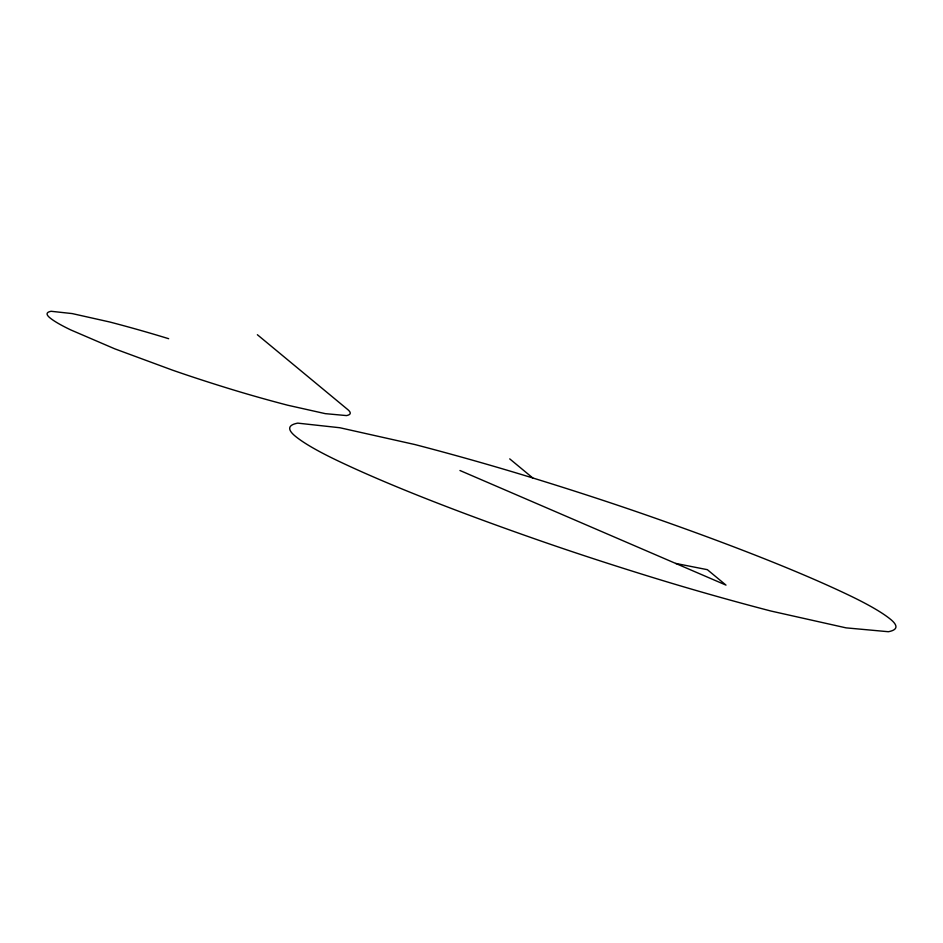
<?xml version="1.0" encoding="UTF-8"?>
<svg xmlns="http://www.w3.org/2000/svg" width="943" height="943" viewBox="0 0 943 943"><rect width="100%" height="100%" fill="white"/><g stroke="black" fill="none" stroke-linecap="round" stroke-linejoin="round"><path stroke-width="1.41" d="M675.683 563.431L707.356 569.678L725.992 585.108L459.948 470.498M509.727 458.876L532.795 477.971A456.718 46.16 15.3 0 1 645.566 514.795A689.981 69.723 15.3 0 1 848.818 595.151A456.718 46.16 15.3 0 1 890.734 619.48A291.623 29.469 15.3 0 1 888.341 631.716L846.071 627.861L770.961 611.04A291.623 29.469 15.3 0 1 653.145 577.635A456.718 46.16 15.3 0 1 540.374 540.811A689.981 69.723 15.3 0 1 337.123 460.455A456.718 46.16 15.3 0 1 295.206 436.114A309.646 31.296 15.3 0 1 297.752 423.136L339.869 427.745L414.979 444.566A291.623 29.469 15.3 0 1 532.795 477.971M257.368 334.718L347.625 409.462A145.811 14.734 15.3 0 1 346.435 415.58L325.3 413.647L287.745 405.231A145.811 14.734 15.3 0 1 228.831 388.54A228.359 23.08 15.3 0 1 172.451 370.127L114.751 348.827L70.819 329.944A228.359 23.08 15.3 0 1 49.861 317.779A154.829 15.642 15.3 0 1 51.134 311.284L72.198 313.583L109.753 321.999A145.811 14.734 15.3 0 1 168.656 338.702"/></g></svg>
